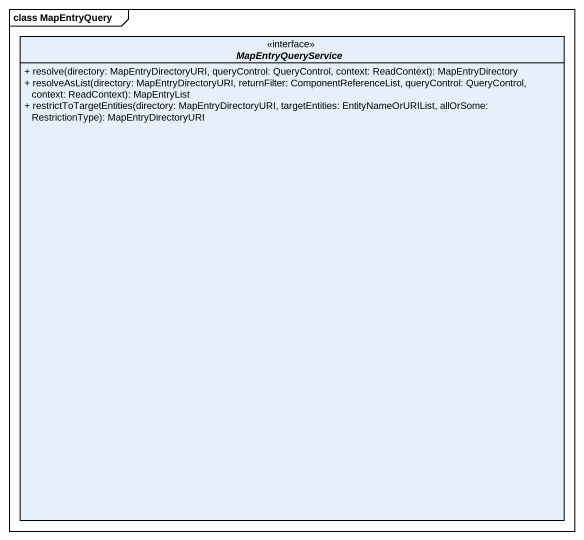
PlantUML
@startuml
mainframe class MapEntryQuery
hide circle
hide empty members
skinparam classAttributeIconSize 0
interface MapEntryQueryService <<interface>> {
  + resolve(directory: MapEntryDirectoryURI, queryControl: QueryControl, context: ReadContext): MapEntryDirectory
  + resolveAsList(directory: MapEntryDirectoryURI, returnFilter: ComponentReferenceList, queryControl: QueryControl, context: ReadContext): MapEntryList
  + restrictToTargetEntities(directory: MapEntryDirectoryURI, targetEntities: EntityNameOrURIList, allOrSome: RestrictionType): MapEntryDirectoryURI
}
@enduml
